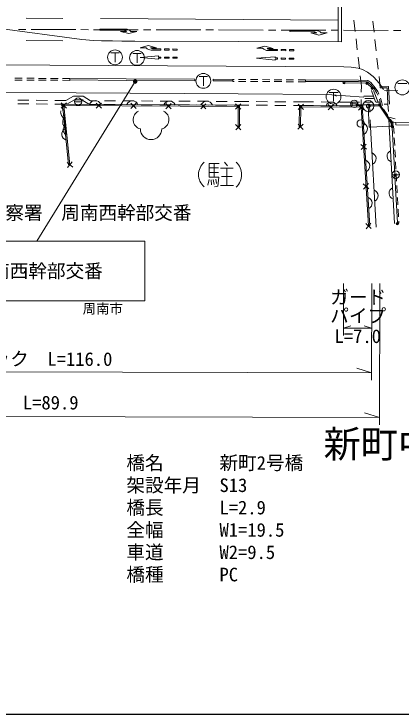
# Model space of a CAD drawing. Units: millimetres, scale not verified. Extents: x 40000 to 680000, y 20000 to 380000.
# Drawn here: x 272850 to 324842, y 205000 to 299032 of the extents above; entities that cross this region are included whole.
import ezdxf
from ezdxf.enums import TextEntityAlignment as Align

# ---------------------------------------------------------------- set-up
doc = ezdxf.new("R2010")
doc.units = ezdxf.units.MM
doc.header["$LTSCALE"] = 1000
doc.header["$PDMODE"] = 32
doc.header["$PDSIZE"] = 500
doc.linetypes.add('CHAIN', pattern=[18.5, 12, -1.5, 3.5, -1.5])
for name, color, linetype, lineweight in [('M-BGD', 7, 'Continuous', 13), ('M-BGD-EXST', 7, 'Continuous', 13), ('M-BMK', 2, 'CHAIN', 13), ('M-BMK-ROW', 30, 'Continuous', 13), ('M-STR-HTXT', 7, 'Continuous', 13), ('M-STR-STRC', 7, 'Continuous', 13), ('M-TTL-BAND', 7, 'Continuous', 25)]:
    doc.layers.add(name, color=color, linetype=linetype, lineweight=lineweight)
doc.layers.add('M-BMK-HTXT', color=7, linetype='Continuous')
doc.styles.add('ＭＳ ゴシック', font='')
doc.styles.get('ＭＳ ゴシック').set_extended_font_data('MS Gothic')

msp = doc.modelspace()

# ---------------------------------------------------------------- linework, layer by layer
at = {"layer": 'M-BGD'}
for p, q in [((318694, 296700), (318527, 298191)), ((321223, 296579), (321056, 298070)), ((318972, 294215), (318805, 295706)), ((321501, 294095), (321334, 295585)), ((319250, 291731), (319083, 293222)), ((321779, 291610), (321612, 293101)), ((319514, 289370), (319361, 290737)), ((322056, 289129), (321890, 290616)), ((273961, 290151), (272961, 290156)), ((273963, 290401), (272963, 290406)), ((275561, 290143), (274561, 290148)), ((275563, 290393), (274563, 290398)), ((277161, 290134), (276161, 290140)), ((277163, 290384), (276163, 290389)), ((278761, 290126), (277761, 290131)), ((278763, 290376), (277763, 290381)), ((280361, 290118), (279361, 290123)), ((280363, 290368), (279363, 290373)), ((297124, 290271), (297123, 290071)), ((302238, 290036), (299615, 290056)), ((302239, 290236), (302237, 289986)), ((302415, 289985), (302237, 289986)), ((302416, 290235), (302239, 290236)), ((304015, 289975), (303015, 289981)), ((304016, 290225), (303016, 290231)), ((305615, 289965), (304615, 289971)), ((305616, 290215), (304616, 290221)), ((307215, 289954), (306215, 289961)), ((307216, 290204), (306216, 290211)), ((308815, 289944), (307815, 289950)), ((308816, 290194), (307816, 290200)), ((310415, 289934), (309415, 289940)), ((310416, 290184), (309416, 290190)), ((312015, 289923), (311015, 289930)), ((312016, 290173), (311016, 290180)), ((319514, 289370), (319509, 288525)), ((320858, 288734), (321432, 287249)), ((321160, 288748), (321734, 287262)), ((321232, 289005), (321546, 288503)), ((321387, 289135), (321234, 289006)), ((321387, 289135), (321722, 288600)), ((322056, 289129), (322973, 289097)), ((322236, 289323), (323163, 289291)), ((322618, 288741), (324418, 288727)), ((322973, 289097), (323092, 286918)), ((323163, 289291), (323291, 286929)), ((279818, 287417), (280855, 288010)), ((280855, 288010), (282131, 287989)), ((282131, 287989), (283142, 287380)), ((319850, 287996), (321052, 287995)), ((321546, 288503), (321723, 288136)), ((321722, 288600), (321882, 288267)), ((273343, 286960), (274842, 286952)), ((273345, 287450), (274845, 287442)), ((275842, 286946), (277342, 286938)), ((275845, 287436), (277345, 287428)), ((278342, 286933), (279344, 286927)), ((278345, 287423), (279347, 287417)), ((279909, 287098), (279198, 286395)), ((279202, 287102), (279905, 286390)), ((279354, 286927), (279945, 286915)), ((279354, 286927), (280191, 278770)), ((279365, 287427), (279818, 287417)), ((279945, 286915), (280984, 287507)), ((280977, 287255), (281977, 287255)), ((280984, 287507), (282123, 287489)), ((281873, 287560), (283001, 286881)), ((283001, 286881), (283924, 286876)), ((283142, 287380), (283995, 287376)), ((284592, 287068), (283881, 286366)), ((283885, 287073), (284588, 286361)), ((284924, 286871), (286424, 286864)), ((284995, 287371), (286495, 287364)), ((287424, 286859), (288924, 286852)), ((287495, 287359), (288995, 287352)), ((289276, 287039), (288564, 286337)), ((288568, 287044), (289271, 286332)), ((289924, 286847), (291424, 286840)), ((289995, 287347), (291495, 287340)), ((292424, 286835), (293924, 286828)), ((292495, 287335), (293995, 287328)), ((293959, 287010), (293247, 286308)), ((293252, 287015), (293954, 286303)), ((294924, 286823), (296424, 286816)), ((294995, 287323), (296495, 287316)), ((297424, 286811), (298924, 286804)), ((297495, 287311), (298995, 287304)), ((298642, 286981), (297930, 286279)), ((297935, 286986), (298637, 286274)), ((299924, 286799), (301424, 286792)), ((299995, 287299), (301495, 287292)), ((302495, 287287), (303349, 287283)), ((303324, 286249), (302614, 286953)), ((303321, 286956), (302617, 286246)), ((303386, 287277), (304391, 287271)), ((305391, 287264), (306891, 287255)), ((307891, 287249), (309391, 287240)), ((310391, 287234), (311395, 287228)), ((311731, 286903), (311019, 286200)), ((311024, 286907), (311726, 286196)), ((311420, 287229), (313096, 287220)), ((314096, 287214), (315596, 287205)), ((315781, 286877), (315069, 286174)), ((315074, 286882), (315776, 286170)), ((316596, 287199), (318271, 287190)), ((318058, 286969), (319058, 286969)), ((318271, 287190), (318269, 286690)), ((318271, 287190), (319271, 287193)), ((319850, 286170), (319100, 286831)), ((319806, 286875), (319145, 286125)), ((319503, 287525), (319498, 286680)), ((319871, 287195), (320871, 287198)), ((319964, 287702), (321163, 287696)), ((320652, 285828), (320598, 286821)), ((321471, 287200), (322046, 287202)), ((321940, 287577), (321999, 287408)), ((321999, 287408), (322153, 286644)), ((322105, 287712), (322192, 287461)), ((322192, 287461), (322337, 286741)), ((323045, 286897), (322600, 286901)), ((323092, 286918), (323145, 285931)), ((302424, 286787), (303346, 286783)), ((303383, 286787), (304388, 286781)), ((305388, 286774), (306888, 286765)), ((307888, 286759), (309388, 286750)), ((310388, 286744), (311392, 286738)), ((311196, 286732), (311178, 283895)), ((311417, 286729), (313093, 286720)), ((314093, 286714), (315593, 286705)), ((316593, 286699), (318269, 286690)), ((322174, 286743), (322156, 286770)), ((323069, 285416), (322510, 286245)), ((324074, 284970), (323187, 285170)), ((323200, 284932), (323253, 283945)), ((323728, 284438), (323404, 284919)), ((303338, 283472), (302627, 284176)), ((303334, 284179), (302631, 283469)), ((311002, 283543), (311714, 284245)), ((311007, 284250), (311709, 283538)), ((320760, 283836), (320706, 284829)), ((324105, 284451), (323215, 284651)), ((323853, 283977), (323253, 283945)), ((323744, 284018), (323728, 284438)), ((323853, 283977), (323907, 282979)), ((320760, 283836), (320580, 283830)), ((320760, 283836), (323253, 283945)), ((321491, 270408), (320760, 283836)), ((323253, 283945), (323963, 270911)), ((323939, 282380), (323994, 281381)), ((320185, 280858), (319435, 281520)), ((320141, 281564), (319479, 280814)), ((324026, 280782), (324081, 279783)), ((279982, 279104), (280758, 278473)), ((280055, 278401), (280686, 279176)), ((300392, 278927), (299081, 278927)), ((299081, 278927), (299081, 277132)), ((299081, 278354), (300310, 278354)), ((299736, 278927), (299736, 277132)), ((301138, 279108), (301515, 278616)), ((324113, 279184), (324168, 278186)), ((299081, 277747), (300302, 277747)), ((300597, 278321), (302277, 278321)), ((301425, 278321), (301425, 276010)), ((323636, 277446), (324636, 277446)), ((324200, 277587), (324255, 276588)), ((299048, 276796), (298892, 276034)), ((299081, 277132), (300351, 277132)), ((299335, 276755), (299384, 276075)), ((299597, 276796), (299728, 276149)), ((299949, 276837), (300064, 276255)), ((300351, 277132), (300212, 275911)), ((300720, 277206), (302154, 277206)), ((300212, 275911), (299794, 275837)), ((300572, 276010), (302326, 276010)), ((320520, 275547), (319769, 276209)), ((320475, 276253), (319814, 275503)), ((324287, 275989), (324342, 274991)), ((324374, 274391), (324428, 273393)), ((324461, 272794), (324515, 271795)), ((320854, 270236), (320104, 270898)), ((320810, 270942), (320149, 270192)), ((324548, 271196), (324562, 270944))]:
    msp.add_line(p, q, dxfattribs=at)
for points in [[(297124, 290271), (287907, 290317), (280363, 290368), (280361, 290118)], [(297123, 290071), (287906, 290117), (280361, 290168)], [(302239, 290236), (299617, 290256), (299615, 290056)], [(321387, 289135), (320810, 289824), (320367, 290102), (319148, 290151), (312016, 290173), (312015, 289923)], [(321234, 289006), (320677, 289671), (320306, 289904), (319144, 289951), (312015, 289973)], [(281193, 288436), (251351, 288611), (247184, 288613), (243905, 288574), (239722, 288508), (228407, 284125), (224211, 283700)], [(281193, 288436), (302964, 288310), (314924, 288233), (319843, 287854)], [(279253, 286836), (279314, 286680), (279327, 286618), (279352, 286506), (279367, 286379), (279379, 286265), (279398, 286178), (279420, 286079), (279447, 285955), (279460, 285840), (279479, 285754), (279494, 285627), (279528, 285530), (279554, 285471), (279568, 285409), (279579, 285359), (279592, 285297), (279617, 285186), (279639, 285087), (279652, 285024), (279663, 284975), (279670, 284885), (279677, 284796), (279678, 284731), (279694, 284657), (279693, 284604), (279707, 284542), (279705, 284490), (279706, 284425), (279719, 284311), (279706, 284191), (279710, 284114), (279711, 284049), (279710, 283997), (279711, 283932), (279712, 283867), (279719, 283778), (279720, 283713), (279722, 283648), (279728, 283558), (279739, 283509), (279750, 283459), (279767, 283385), (279773, 283295), (279772, 283243), (279783, 283193), (279787, 283116), (279803, 283042), (279804, 282977), (279818, 282915), (279819, 282850), (279746, 282886), (279668, 282947), (279617, 283001), (279579, 283057), (279535, 283139), (279511, 283185), (279483, 283257), (279461, 283356), (279459, 283421), (279448, 283471), (279462, 283526), (279461, 283591), (279494, 283676), (279521, 283734), (279572, 283797), (279619, 283820), (279630, 283888), (279566, 283939), (279528, 283996), (279502, 284055), (279473, 284127), (279462, 284176), (279433, 284248), (279417, 284322), (279403, 284384), (279402, 284449), (279401, 284514), (279399, 284579), (279405, 284671), (279416, 284738), (279434, 284833), (279468, 284919), (279521, 284970), (279575, 285020), (279505, 285044), (279444, 285083), (279406, 285139), (279368, 285196), (279326, 285265), (279285, 285334), (279249, 285378), (279223, 285437), (279192, 285521), (279166, 285581), (279155, 285630), (279141, 285692), (279130, 285742), (279111, 285829), (279126, 285936), (279137, 286004), (279144, 286031)], [(303163, 283825), (303148, 286780), (279354, 286927)], [(280370, 278789), (279554, 286746), (302969, 286601), (302983, 283824)], [(311358, 283894), (311375, 286551), (319475, 286500), (320479, 270567)], [(320659, 270578), (319644, 286679), (311392, 286738)], [(320580, 283830), (320447, 286676), (321990, 286658), (323531, 284373), (323544, 284011)]]:
    msp.add_lwpolyline(points, dxfattribs=at)
for centre in [(281477, 287255), (318558, 286969), (319433, 284320), (324136, 277446)]:
    msp.add_circle(centre, 500, dxfattribs=at)
for centre, radius, start, end in [((283749, 286588), 812, 22.26457, 157.02484), ((288749, 286557), 812, 22.26457, 157.02484), ((293749, 286526), 812, 22.26457, 157.02484), ((298749, 286495), 812, 22.26457, 157.02484), ((315516, 286396), 812, 22.21183, 156.9721), ((290150, 284844), 1286, 116.08703, 255.33416), ((292378, 284844), 1286, 284.66584, 63.91297), ((319525, 283599), 812, 296.22475, 70.98502), ((280084, 282881), 812, 118.47969, 253.23996), ((291264, 283599), 1440, 180, 0), ((320678, 279601), 812, 295.73355, 70.49382), ((323784, 279941), 812, 115.73447, 250.49474), ((319840, 278609), 812, 296.22475, 70.98502), ((299874, 277461), 2228, 131.69789, 228.01917), ((301151, 277452), 2282, 312.86378, 47.4164), ((324056, 274948), 812, 115.73447, 250.49474), ((320949, 274609), 812, 295.73355, 70.49382), ((320154, 273619), 812, 296.22475, 70.98502)]:
    msp.add_arc(centre, radius, start, end, dxfattribs=at)
at = {"layer": 'M-BGD-EXST'}
for p, q in [((285871, 293813), (286971, 293813)), ((286421, 293813), (286421, 292563)), ((288829, 293737), (289929, 293737)), ((289379, 293737), (289379, 292487)), ((297739, 290649), (298839, 290649)), ((298289, 290649), (298289, 289399)), ((324424, 289717), (325624, 289717)), ((315181, 288474), (316381, 288474)), ((315781, 288474), (315781, 287324)), ((315781, 288174), (316181, 287974))]:
    msp.add_line(p, q, dxfattribs=at)
for centre in [(286421, 293213), (289379, 293137), (298289, 290049), (325024, 289167), (315781, 287924)]:
    msp.add_circle(centre, 1000, dxfattribs=at)
at = {"layer": 'M-BMK'}
for p, q in [((273439, 296948), (274439, 296945)), ((275139, 296944), (281139, 296929)), ((281839, 296928), (282839, 296925)), ((283539, 296924), (289539, 296909)), ((290239, 296908), (291239, 296905)), ((291939, 296904), (297939, 296890)), ((298639, 296888), (299639, 296886)), ((300339, 296884), (306339, 296870)), ((307039, 296868), (308039, 296866)), ((308739, 296864), (314739, 296850)), ((315439, 296848), (316439, 296846)), ((317139, 296844), (323139, 296830)), ((323839, 296828), (324839, 296826))]:
    msp.add_line(p, q, dxfattribs=at)
at = {"layer": 'M-BMK-ROW'}
msp.add_circle((320447, 286676), 750, dxfattribs=at)
msp.add_point((320447, 286676), dxfattribs=at)
at = {"layer": 'M-STR-HTXT'}
for p, q in [((289143, 289954), (275926, 268511)), ((317125, 262844), (317109, 255844)), ((320914, 262835), (320884, 249835)), ((321989, 262833), (321944, 243833)), ((317111, 256844), (318112, 257142)), ((317111, 256844), (320900, 256835)), ((320900, 256835), (319901, 257138)), ((320886, 250835), (318887, 251440)), ((249831, 251003), (320886, 250835)), ((321946, 244833), (319947, 245437)), ((249816, 245003), (321946, 244833))]:
    msp.add_line(p, q, dxfattribs=at)
for radius in [150, 120, 90, 60, 30, 20]:
    msp.add_circle((289143, 289954), radius, dxfattribs=at)
msp.add_point((289143, 289954), dxfattribs=at)
at = {"layer": 'M-STR-STRC'}
for p, q in [((316396, 301621), (316405, 295289)), ((316846, 301674), (316855, 295288)), ((274470, 298472), (279423, 298425)), ((284464, 298419), (316401, 298189)), ((284364, 296998), (284364, 296848)), ((284364, 296998), (287850, 296996)), ((287607, 296846), (284364, 296848)), ((289364, 296695), (288564, 296695)), ((309926, 296837), (309924, 296687)), ((313167, 296652), (309924, 296687)), ((309926, 296837), (313411, 296799)), ((314922, 296483), (314122, 296491)), ((279423, 295431), (274495, 295462)), ((316855, 295288), (289084, 295397)), ((289785, 294500), (290585, 294496)), ((305453, 294427), (306253, 294423)), ((289781, 293181), (292282, 293396)), ((292282, 293396), (292281, 293246)), ((289781, 293181), (292280, 292946)), ((292280, 292946), (292281, 293096)), ((305430, 293081), (307932, 293281)), ((305430, 293081), (307928, 292831)), ((307928, 292831), (307929, 292981)), ((307932, 293281), (307931, 293131)), ((320109, 289733), (317339, 289781)), ((320867, 289158), (320368, 289628)), ((319119, 286838), (321837, 286846)), ((322071, 286722), (323568, 284502)), ((323654, 284228), (323654, 284264)), ((324156, 284447), (324152, 284147)), ((324152, 284147), (326323, 284118)), ((323667, 283733), (324001, 277522)), ((324017, 277222), (324352, 271011)), ((290426, 268511), (261426, 268511)), ((290426, 260511), (290426, 268511)), ((261426, 260511), (290426, 260511))]:
    msp.add_line(p, q, dxfattribs=at)
for points in [[(232035, 298167), (236013, 298334), (240200, 298456), (243302, 298497), (246816, 298546), (248903, 298548), (250839, 298551), (253766, 298538), (255724, 298524), (257791, 298537), (262321, 298267), (263156, 298156), (265305, 297859), (272971, 296836), (279621, 295939), (281962, 295619), (283517, 295456), (284609, 295408), (286092, 295411), (287325, 295393), (289084, 295397)], [(289364, 296695), (288264, 296396), (287164, 296696), (287964, 296696)], [(314922, 296483), (313819, 296195), (312722, 296506), (313522, 296498)], [(289785, 294500), (290886, 294795), (291985, 294490), (291185, 294494)], [(291541, 294342), (292584, 294337), (292583, 294187), (291297, 294193)], [(293684, 294332), (293084, 294335), (293083, 294185), (293683, 294182), (293684, 294332), (293084, 294335)], [(294783, 294177), (294784, 294327), (294184, 294330), (294183, 294180), (294783, 294177), (294784, 294327), (294184, 294330)], [(305453, 294427), (306555, 294721), (307653, 294414), (306853, 294419)], [(307209, 294267), (308252, 294261), (308251, 294111), (306965, 294118)], [(309352, 294254), (308752, 294258), (308751, 294108), (309351, 294104), (309352, 294254), (308752, 294258)], [(310451, 294098), (310452, 294248), (309852, 294251), (309851, 294101), (310451, 294098), (310452, 294248), (309852, 294251)], [(292281, 293096), (292581, 293095), (292581, 293245), (292281, 293246)], [(294181, 293239), (294781, 293237), (294781, 293087), (294181, 293089), (294181, 293239), (294781, 293237), (294781, 293087), (294181, 293089)], [(307929, 292981), (308229, 292978), (308231, 293128), (307931, 293131)], [(309831, 293111), (310431, 293105), (310429, 292955), (309829, 292961), (309831, 293111), (310431, 293105), (310429, 292955), (309829, 292961)], [(269721, 292219), (317178, 291948), (318160, 291908), (319087, 291760), (319680, 291577), (320331, 291222), (321081, 290638), (321660, 290044), (322025, 289565), (322481, 288871)], [(324156, 284447), (326327, 284418), (326323, 284118)]]:
    msp.add_lwpolyline(points, dxfattribs=at)
for points in [[(293081, 293093), (293081, 293243), (293681, 293241), (293681, 293091)], [(308729, 292972), (308731, 293122), (309331, 293116), (309329, 292966)]]:
    msp.add_lwpolyline(points, close=True, dxfattribs=at)
for centre, radius in [((317189, 289783), 150), ((317189, 289783), 120), ((317189, 289783), 100), ((320259, 289731), 150), ((320259, 289731), 120), ((320259, 289731), 100), ((320976, 289055), 150), ((320976, 289055), 120), ((320976, 289055), 100), ((318969, 286837), 150), ((318969, 286837), 120), ((318969, 286837), 100), ((321987, 286846), 150), ((321987, 286846), 120), ((321987, 286846), 100), ((323652, 284377), 150), ((323656, 284114), 150), ((323659, 283883), 150), ((323652, 284377), 120), ((323656, 284114), 120), ((323659, 283883), 120), ((323652, 284377), 100), ((323656, 284114), 100), ((323659, 283883), 100), ((324009, 277372), 150), ((324009, 277372), 120), ((324009, 277372), 100), ((324360, 270861), 150), ((324360, 270861), 120), ((324360, 270861), 100)]:
    msp.add_circle(centre, radius, dxfattribs=at)
for centre, radius, start, end in [((287607, 296346), 500, 44.39747, 89.97048), ((287849, 295996), 1000, 44.39747, 89.97048), ((313162, 296152), 500, 43.80863, 89.38165), ((313401, 295799), 1000, 43.80863, 89.38164), ((291302, 295193), 1000, 224.16332, 269.73633), ((291543, 294842), 500, 224.16332, 269.73634), ((306971, 295118), 1000, 224.08456, 269.65757), ((307212, 294767), 500, 224.08456, 269.65758)]:
    msp.add_arc(centre, radius, start, end, dxfattribs=at)
at = {"layer": 'M-TTL-BAND'}
msp.add_line((40000, 205000), (579000, 205000), dxfattribs=at)

# ---------------------------------------------------------------- texts
at = {"layer": 'M-BMK-HTXT', "style": 'ＭＳ ゴシック'}
msp.add_text('周南警察署\u3000周南西幹部交番', height=1833, dxfattribs=at).set_placement((280446, 270867), align=Align.BOTTOM_CENTER)
msp.add_text('新町中', height=3666, dxfattribs=at).set_placement((314428, 238337), align=Align.BOTTOM_LEFT)
at = {"layer": 'M-STR-HTXT', "style": 'ＭＳ ゴシック'}
for s, p in [('ガード', (315349, 259541)), ('パイプ', (315343, 257041)), ('L=7.0', (315913, 254296)), ('点字ブロック\u3000L=116.0', (259834, 251268)), ('側\u3000溝\u3000L=89.9', (264037, 245398))]:
    msp.add_text(s, height=1833, rotation=359.864, dxfattribs=at).set_placement(p, align=Align.BOTTOM_LEFT)
for s, p in [('橋名\u3000\u3000\u3000新町2号橋', (287952, 237268)), ('架設年月\u3000S13', (287952, 234268)), ('橋長\u3000\u3000\u3000L=2.9', (287952, 231268)), ('全幅\u3000\u3000\u3000W1=19.5', (287952, 228268)), ('車道\u3000\u3000\u3000W2=9.5', (287952, 225268)), ('橋種\u3000\u3000\u3000PC', (287952, 222268))]:
    msp.add_text(s, height=1833, dxfattribs=at).set_placement(p, align=Align.BOTTOM_LEFT)
at = {"layer": 'M-STR-STRC', "style": 'ＭＳ ゴシック'}
msp.add_text('周南西幹部交番', height=1833, dxfattribs=at).set_placement((267279, 264520), align=Align.MIDDLE_LEFT)
msp.add_text('周南市', height=1320, dxfattribs=at).set_placement((282076, 258401), align=Align.BOTTOM_LEFT)

doc.saveas('drawing.dxf')
